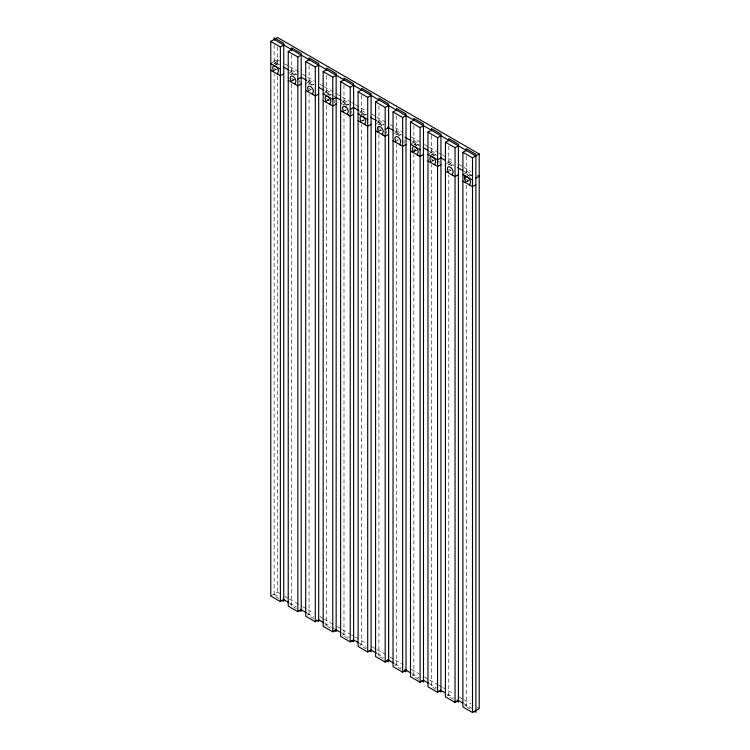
<?xml version="1.0" encoding="UTF-8"?>
<svg xmlns="http://www.w3.org/2000/svg" width="750" height="750" viewBox="0 0 750 750"><rect width="100%" height="100%" fill="white"/><g stroke="black" fill="none" stroke-linecap="round" stroke-linejoin="round"><path stroke-width="0.56" stroke-dasharray="3.75 2.81" d="M333.825 101.081L334.116 100.453M438.628 161.588L438.919 160.959M270.769 63.572L277.491 59.681L279.516 60.853M274.369 63.703L276.047 62.738L276.047 64.959M274.284 70.172L275.963 69.206M272.691 71.334L276.047 69.394M288.234 73.65L291.6 71.709M290.156 74.766L293.522 72.825L293.522 75.038M291 80.934L293.522 79.472M292.181 80.644L294.234 79.678L292.556 80.644M305.7 83.737L309.066 81.797M308.466 84.356L310.988 82.903M308.466 91.013L310.988 89.559M323.166 93.825L326.531 91.884M326.766 93.956L328.453 92.991L328.453 95.203M325.087 101.588L328.453 99.647M327.113 100.819L328.997 99.891M327.488 100.819L329.166 99.844M340.631 103.903L343.997 101.963M342.553 105.019L345.919 103.069L345.919 107.513M343.397 111.188L345.919 109.725M344.578 110.897L346.266 109.931M358.097 113.991L361.462 112.05M360.863 114.609L363.384 113.156L363.384 115.378M360.019 121.753L363.384 119.812M362.053 120.984L363.731 120.009M362.419 120.984L364.097 120.009M375.572 124.078L378.928 122.128M378.328 124.697L380.85 123.244L380.85 125.456M378.328 131.353L380.85 129.9L378.928 128.784M379.519 131.072L381.197 130.097M379.884 131.072L381.562 130.097M393.038 134.156L396.394 132.216M395.794 134.784L398.316 133.322L398.316 135.544M395.794 141.441L398.316 139.978L396.394 138.872M410.503 144.244L413.859 142.303M414.103 144.384L415.781 143.409L415.781 145.631M414.019 150.853L415.697 149.878M412.425 152.006L415.781 150.066M414.45 151.237L416.334 150.309M413.981 151.725L416.503 150.262M428.812 153.844L431.334 152.381M431.569 154.462L433.247 153.497L433.247 155.709M430.725 161.606L433.247 160.153M431.916 161.325L433.969 160.35L432.291 161.325M445.434 164.409L448.8 162.469M448.2 165.037L450.722 163.575M448.2 171.694L450.722 170.231M462.9 174.497L466.266 172.556M466.5 174.637L468.188 173.663M464.822 182.259L468.188 180.319M466.847 181.491L468.731 180.562M467.222 181.491L468.9 180.516M270.769 596.025L277.491 592.144L279.516 593.316M289.913 605.138L291.6 604.172M307.378 615.225L309.066 614.25M324.853 625.312L326.531 624.338M342.319 635.391L343.997 634.425M359.784 645.478L361.462 644.503M394.716 665.644L396.394 664.678M412.181 675.731L413.859 674.756M447.113 695.897L448.8 694.931M464.578 705.984L466.266 705.009M284.587 63.788L288.647 66.122M289.659 66.712L301.819 73.734M302.841 74.316L306.891 76.659M307.903 77.241L313.988 80.756M320.072 84.272L323.109 86.025M324.122 86.606L336.291 93.637M337.303 94.219L341.363 96.562M342.375 97.144L350.484 101.831M351.497 102.412L354.534 104.166M355.556 104.756L366.703 111.188M371.775 114.122L375.825 116.456M376.837 117.047L389.006 124.069M390.019 124.65L394.078 126.994M395.091 127.584L403.2 132.263M411.309 136.941L419.419 141.628M424.491 144.553L428.541 146.897M429.553 147.478L437.672 152.166M438.684 152.747L441.722 154.5M442.734 155.091L453.891 161.531M458.953 164.456L463.012 166.791M464.025 167.381L471.122 171.478M477.206 174.984L479.231 176.156M274.134 59.962L278.934 62.738M291.591 70.041L298.322 73.931M309.056 80.128L313.866 82.903M326.522 90.206L331.331 92.991M343.988 100.294L350.728 104.184M361.453 110.381L366.262 113.156M378.919 120.459L385.659 124.35M396.384 130.547L403.125 134.438M413.85 140.634L418.669 143.409M431.325 150.712L438.056 154.603M448.791 160.8L453.6 163.575M466.256 170.887L472.031 174.216M274.134 61.631L279.197 64.556M289.341 70.406L296.438 74.503M307.584 80.944L313.866 84.572A4.078 2.353 60 0 0 311.372 84.787M324.816 90.891L331.331 94.65M331.913 94.987L334.959 96.741M342.056 100.838L349.153 104.934M359.288 110.794L366.384 114.891M377.531 121.331L383.738 124.903A4.078 2.353 60 0 0 380.953 125.766M394.772 131.278L401.203 134.991A4.078 2.353 60 0 0 398.419 135.853M412.003 141.225L419.1 145.322M429.234 151.181L436.331 155.278M447.488 161.709L453.6 165.244A4.078 2.353 60 0 0 451.106 165.469M463.706 171.075L471.816 175.762M274.134 63.291L278.934 66.066M291.591 73.369L296.4 76.144M309.056 83.456L313.866 86.231M327.488 94.097L330.375 95.766M343.988 103.622L348.797 106.397M361.453 113.709L366.262 116.484M378.919 123.787L383.738 126.572M396.384 133.875L401.203 136.65M413.85 143.963L418.669 146.738M431.325 154.041L436.134 156.825M448.791 164.128L453.6 166.903M467.213 174.769L470.1 176.438M274.134 68.278L277.013 69.947M291.6 78.366L294.478 80.034M309.066 88.453L311.334 89.756M326.531 98.531L329.409 100.2M413.859 148.959L416.128 150.262M434.213 160.706L431.334 159.037L431.334 155.709M448.8 169.125L451.059 170.438M466.266 179.213L469.144 180.872M284.587 596.241L288.647 598.584M289.659 599.166L301.819 606.188M302.841 606.778L306.891 609.122M307.903 609.703L313.988 613.219M320.072 616.725L323.109 618.478M324.122 619.069L336.291 626.091M337.303 626.672L341.363 629.016M342.375 629.606L350.484 634.284M351.497 634.875L354.534 636.628M355.556 637.209L366.703 643.65M371.775 646.575L375.825 648.919M376.837 649.5L389.006 656.522M390.019 657.112L394.078 659.456M395.091 660.037L403.2 664.725M411.309 669.403L419.419 674.081M424.491 677.016L428.541 679.35M429.553 679.941L437.672 684.619M438.684 685.209L441.722 686.962M442.734 687.544L453.891 693.984M458.953 696.909L463.012 699.253M464.025 699.834L471.122 703.931M477.206 707.447L479.231 708.619M274.134 594.084L279.197 597.009M289.341 602.869L296.438 606.966M307.584 613.397L313.866 617.025M324.816 623.353L331.331 627.112M331.913 627.45L334.959 629.203M342.056 633.3L349.153 637.397M359.288 643.247L366.384 647.344M377.531 653.784L383.738 657.366M394.772 663.731L401.203 667.444M412.003 673.688L419.1 677.784M429.234 683.634L436.331 687.731M447.488 694.172L453.6 697.697M463.706 703.538L472.031 708.337M278.934 598.528L274.134 595.753L274.134 73.997M293.512 606.938L296.4 608.606M313.866 618.694L309.056 615.909L309.056 94.162M327.488 626.55L330.375 628.219M347.841 638.306L343.988 636.084L343.988 114.328M366.262 648.947L361.453 646.163L361.453 124.416M379.884 656.803L383.738 659.025M401.203 669.113L396.384 666.337L396.384 144.581M418.669 679.2L413.85 676.416L413.85 154.669M436.134 689.278L431.325 686.503L431.325 164.756M453.6 699.366L448.791 696.591L448.791 174.834M467.213 707.222L470.1 708.891M333.666 102.591L334.219 102.975L334.219 100.753M466.266 156.206L466.266 174.769M466.266 185.062L466.256 706.669M448.8 146.119L448.791 165.478M439.012 161.259L439.012 163.481M431.325 135.488L431.334 154.603M413.85 125.4L413.859 144.516M404.081 139.978L404.081 143.306M396.394 115.866L396.394 135.544M386.616 131.006L386.616 133.228M378.928 105.788L378.919 125.147M378.919 126.309L378.919 129.825M378.919 134.503L378.919 656.25M361.453 95.147L361.462 114.262M351.684 110.841L351.684 113.053M343.988 85.069L343.997 105.291M326.531 75.534L326.531 94.097M326.522 105.422L326.522 625.997M309.066 65.447L309.056 84.806M299.278 80.587L299.278 82.8M291.591 54.816L291.6 75.038M291.591 84.084L291.591 605.831M277.491 46.837L277.491 65.541M277.491 76.069L277.491 592.144M274.134 44.737L274.134 63.966M468.572 175.547A4.078 2.353 60 0 1 471.816 175.875M433.641 155.381A4.078 2.353 60 0 1 436.134 155.156M416.175 145.294A4.078 2.353 60 0 1 419.409 145.622M363.769 115.041A4.078 2.353 60 0 1 366.262 114.825M346.303 104.962A4.078 2.353 60 0 1 348.797 104.737M328.837 94.875A4.078 2.353 60 0 1 330.591 94.331M293.906 74.709A4.078 2.353 60 0 1 296.4 74.484M276.441 64.622A4.078 2.353 60 0 1 279.675 64.941"/><path stroke-width="1.12" d="M283.734 599.634L280.378 601.575L270.769 596.025L270.769 41.381L277.491 37.5L479.231 153.975L479.231 708.619L472.509 712.5L462.9 706.95L462.9 152.306L466.266 150.366M270.769 41.381L280.378 46.931L283.734 44.991M301.2 609.712L297.844 611.653L288.234 606.112L288.234 51.469L291.6 49.528M288.234 51.469L297.844 57.009L301.2 55.069M283.734 73.828L280.378 75.769L270.769 70.228M318.666 619.8L315.309 621.741L305.7 616.191L305.7 61.547L309.066 59.606M305.7 61.547L315.309 67.097L318.666 65.156M297.844 79.2L301.2 77.259M301.2 83.916L297.844 85.856L288.234 80.306M336.141 629.888L332.775 631.828L323.166 626.278L323.166 71.634L326.531 69.694M323.166 71.634L332.775 77.184L336.141 75.244M318.666 93.994L315.309 95.934L305.7 90.394M353.606 639.966L350.241 641.906L340.631 636.366L340.631 81.722L343.997 79.781M340.631 81.722L350.241 87.263L353.606 85.322M336.141 97.425L332.775 99.366L323.166 93.825M336.141 104.081L332.775 106.022L323.166 100.481M371.072 650.053L367.706 651.994L358.097 646.444L358.097 91.8L361.462 89.859M358.097 91.8L367.706 97.35L371.072 95.409M350.241 109.453L353.606 107.513M353.606 114.169L350.241 116.109L340.631 110.559M375.572 101.888L385.172 107.438L388.538 105.497L388.538 660.141L385.172 662.081L375.572 656.531L375.572 101.888L378.928 99.947M371.072 124.247L367.706 126.188L358.097 120.647M406.003 670.219L402.638 672.159L393.038 666.619L393.038 111.975L396.394 110.034M393.038 111.975L402.638 117.516L406.003 115.575M385.172 129.619L388.538 127.678M388.538 134.334L385.172 136.275L375.572 130.725M423.469 680.306L420.103 682.247L410.503 676.697L410.503 122.053L413.859 120.113M410.503 122.053L420.103 127.603L423.469 125.662M406.003 144.422L402.638 146.363L393.038 140.812M440.934 690.394L437.578 692.334L427.969 686.784L427.969 132.141L431.334 130.2M427.969 132.141L437.578 137.691L440.934 135.75M423.469 154.5L420.103 156.441L410.503 150.9M458.4 700.472L455.044 702.413L445.434 696.872L445.434 142.228L448.8 140.287M445.434 142.228L455.044 147.769L458.4 145.828M440.934 157.931L437.578 159.872L427.969 154.331M440.934 164.588L437.578 166.528L427.969 160.978M462.9 152.306L472.509 157.856L479.231 153.975M458.4 174.675L455.044 176.616L445.434 171.066M475.866 178.097L479.231 176.156M475.866 184.753L472.509 186.694L462.9 181.153M273.038 71.531L273.562 71.184L272.691 68.006A4.078 2.353 60 0 1 275.569 66.338A4.078 2.353 60 0 1 278.456 71.334L277.575 73.5L278.109 74.466M290.503 81.619L291.038 81.272L290.156 78.094A4.078 2.353 60 0 1 293.034 76.425A4.078 2.353 60 0 1 295.922 81.422L295.041 83.587L295.575 84.544M307.969 91.697L308.503 91.359L307.622 88.172A4.078 2.353 60 0 1 310.5 86.513A4.078 2.353 60 0 1 313.387 91.5L312.506 93.666L313.041 94.631M325.434 101.784L325.969 101.438L325.087 98.259A4.078 2.353 60 0 1 327.975 96.591A4.078 2.353 60 0 1 330.853 101.588L329.972 103.753L330.506 104.719M342.9 111.872L343.434 111.525L342.553 108.347A4.078 2.353 60 0 1 345.441 106.678A4.078 2.353 60 0 1 348.319 111.675L347.438 113.841L347.972 114.797M360.366 121.95L360.9 121.612L360.019 118.425A4.078 2.353 60 0 1 362.906 116.766A4.078 2.353 60 0 1 365.784 121.753L364.913 123.919L365.438 124.884M377.831 132.037L378.366 131.691L377.484 128.513A4.078 2.353 60 0 1 380.372 126.844A4.078 2.353 60 0 1 383.25 131.841L382.378 134.006L382.903 134.963M395.297 142.125L395.831 141.778L394.959 138.6A4.078 2.353 60 0 1 397.838 136.931A4.078 2.353 60 0 1 400.716 141.919L399.844 144.094L400.378 145.05M412.772 152.203L413.297 151.866L412.425 148.678A4.078 2.353 60 0 1 415.303 147.019A4.078 2.353 60 0 1 418.191 152.006L417.309 154.172L417.844 155.137M430.238 162.291L430.763 161.944L429.891 158.766A4.078 2.353 60 0 1 432.769 157.097A4.078 2.353 60 0 1 435.656 162.094L434.775 164.259L435.309 165.216M447.703 172.378L448.238 172.031L447.356 168.844A4.078 2.353 60 0 1 450.234 167.184A4.078 2.353 60 0 1 453.122 172.172L452.241 174.347L452.775 175.303M465.169 182.456C466.678 181.397 463.163 177.469 464.822 175.603M274.134 39.441L475.866 155.916M283.256 66.891L288.319 69.825M301.5 77.428L306.572 80.353M318.731 87.384L323.803 90.309M335.972 97.331L341.034 100.256M353.203 107.278L358.275 110.203M370.434 117.234L376.519 120.741M387.675 127.181L393.759 130.688M404.906 137.128L410.991 140.644M423.15 147.666L428.222 150.591M440.391 157.613L445.453 160.538M457.622 167.569L462.694 170.494M270.769 63.572L280.378 69.112M358.097 113.991L367.706 119.541M410.503 144.244L420.103 149.784M462.9 174.497L472.509 180.037M283.256 599.353L288.319 602.278M300.487 609.3L306.572 612.816M318.731 619.837L323.803 622.762M335.972 629.784L341.034 632.719M353.203 639.741L358.275 642.666M370.434 649.688L376.519 653.203M387.675 659.634L393.759 663.15M404.906 669.591L410.991 673.097M423.15 680.128L428.222 683.053M440.391 690.075L445.453 693M457.622 700.022L462.694 702.947M281.822 600.188L283.744 601.303L283.744 43.331L274.134 37.781L274.134 40.097M299.288 610.275L301.209 611.381L301.209 53.409L291.591 47.859L291.591 50.175M316.753 620.363L318.675 621.469L318.675 63.497L309.056 57.938L309.056 60.263M334.219 630.441L336.15 631.556L336.15 73.584L326.522 68.025L326.522 70.341M351.684 640.528L353.616 641.634L353.616 83.662L343.988 78.112L343.988 80.428M369.15 650.616L371.081 651.722L371.081 93.75L361.453 88.191L361.453 90.516M386.625 660.694L388.547 661.809L388.547 103.838L378.919 98.278L378.919 100.594M404.091 670.781L406.012 671.887L406.012 113.916L396.384 108.366L396.384 110.681M421.556 680.859L423.478 681.975L423.478 124.003L413.85 118.444L413.85 120.769M439.022 690.947L440.944 692.062L440.944 134.091L431.325 128.531L431.325 130.847M456.488 701.034L458.409 702.141L458.409 144.169L448.791 138.619L448.791 140.934M473.953 711.112L475.875 712.228L475.875 154.256L466.256 148.697L466.256 151.022M470.241 185.391L469.706 184.425L470.587 182.259A4.078 2.353 60 0 0 467.7 177.272A4.078 2.353 60 0 0 464.822 178.931M472.509 157.856L472.509 712.5M455.044 147.769L455.044 702.413M437.578 137.691L437.578 692.334M420.103 127.603L420.103 682.247M402.638 117.516L402.638 672.159M385.172 107.438L385.172 662.081M367.706 97.35L367.706 651.994M350.241 87.263L350.241 641.906M332.775 77.184L332.775 631.828M315.309 67.097L315.309 621.741M297.844 57.009L297.844 611.653M280.378 46.931L280.378 601.575"/></g></svg>
